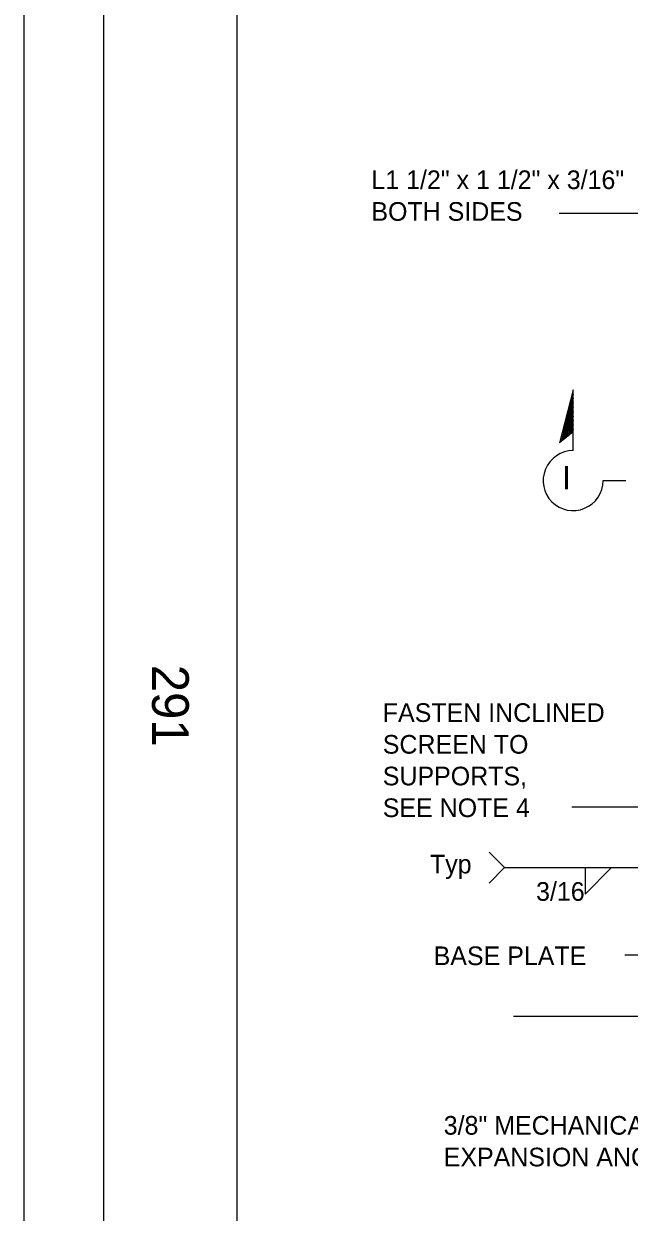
# Model space of a CAD drawing. Extents: x -893 to 867, y -474 to 712.
# Drawn here: x -893.5 to -666.4, y -70.3 to 375.7 of the extents above; entities that cross this region are included whole.
import ezdxf

# ---------------------------------------------------------------- set-up
doc = ezdxf.new("R2010")
doc.units = 0
for name, color, linetype in [('border_PLOTTING-ELEMENTS', 7, 'Continuous'), ('border_rw_22x34_Cut_Lines', 7, 'Continuous'), ('border_SHEET', 7, 'Continuous'), ('border_WITHIN-BORDER-anno', 7, 'Continuous'), ('df_DETAIL-anno', 7, 'Continuous'), ('pp_PRESENTATION', 7, 'Continuous')]:
    doc.layers.add(name, color=color, linetype=linetype)

msp = doc.modelspace()

# ---------------------------------------------------------------- linework, layer by layer
at = {"layer": 'border_PLOTTING-ELEMENTS'}
for points in [[(-893.45, -474.04), (866.55, -474.04), (866.55, 711.96), (-893.45, 711.96)], [(-863.45, 668.96), (836.55, 668.96), (836.55, -431.04), (-863.45, -431.04)]]:
    msp.add_lwpolyline(points, close=True, dxfattribs=at)
at = {"layer": 'border_rw_22x34_Cut_Lines'}
msp.add_lwpolyline([(-863.45, 668.96), (836.55, 668.96), (836.55, -431.04), (-863.45, -431.04)], close=True, dxfattribs=at)
at = {"layer": 'border_SHEET'}
msp.add_line((-813.45, -406.04), (-813.45, 643.96), dxfattribs=at)
at = {"layer": 'df_DETAIL-anno'}
for p, q in [((-692.73, 304.68), (-635.83, 304.68)), ((-687.93, 81.83), (-475.44, 81.83)), ((-713.15, 59.02), (-718.98, 64.85)), ((-713.15, 59.02), (-718.98, 53.18)), ((-713.15, 59.02), (-661.94, 59.02)), ((-683, 59.02), (-683, 49.06)), ((-683, 49.06), (-673.04, 59.02)), ((-668.03, 26.26), (-659.94, 26.26)), ((-230.38, 3.2), (-709.87, 3.2))]:
    msp.add_line(p, q, dxfattribs=at)
at = {"layer": 'pp_PRESENTATION'}
for p, q in [((-687.46, 238.29), (-692.53, 218.4)), ((-687.46, 236.66), (-692.01, 218.83)), ((-687.46, 215.51), (-687.46, 238.29)), ((-687.46, 235.02), (-691.48, 219.25)), ((-687.46, 233.39), (-690.96, 219.68)), ((-687.46, 231.75), (-690.43, 220.1)), ((-687.46, 230.12), (-689.91, 220.53)), ((-687.46, 228.48), (-689.38, 220.96)), ((-687.46, 226.84), (-688.85, 221.38)), ((-687.46, 225.21), (-688.33, 221.81)), ((-687.46, 223.57), (-687.8, 222.23)), ((-687.46, 222.51), (-692.53, 218.4)), ((-676.21, 204.26), (-667.65, 204.26))]:
    msp.add_line(p, q, dxfattribs=at)
msp.add_arc((-687.46, 204.26), 11.25, 90, 0.0005, dxfattribs=at)

# ---------------------------------------------------------------- texts
at = {"layer": 'border_WITHIN-BORDER-anno'}
msp.add_text('291', height=13.779, rotation=270, dxfattribs=at).set_placement((-845.36, 135.16))
at = {"layer": 'df_DETAIL-anno'}
for s, p in [('L1 1/2" x 1 1/2" x 3/16"', (-763.11, 313.66)), ('BOTH SIDES', (-763.11, 301.76)), ('FASTEN INCLINED', (-758.84, 113.7)), ('SCREEN TO', (-758.84, 101.8)), ('SUPPORTS,', (-758.84, 89.9)), ('SEE NOTE 4', (-758.84, 78)), ('Typ', (-741.15, 56.85)), ('3/16', (-701.36, 46.59)), ('BASE PLATE', (-739.76, 22.44)), ('3/8" MECHANICAL ', (-735.99, -41.18)), ('EXPANSION ANCHOR', (-735.99, -53.08))]:
    msp.add_text(s, height=7, dxfattribs=at).set_placement(p)
at = {"layer": 'pp_PRESENTATION'}
msp.add_text('I', height=8.75, dxfattribs=at).set_placement((-691.55, 200.98))

doc.saveas('drawing.dxf')
